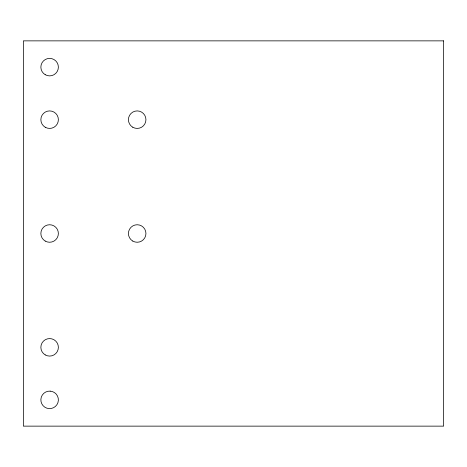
<?xml version="1.0" encoding="UTF-8"?>
<svg xmlns="http://www.w3.org/2000/svg" width="467" height="467" viewBox="0 0 467 467"><rect width="100%" height="100%" fill="white"/><g stroke="black" fill="none" stroke-linecap="round" stroke-linejoin="round"><path stroke-width="0.7" d="M50.185 391.13L47.908 391.282A8.756 8.756 0 0 0 49.053 408.607L51.329 408.456A8.756 8.756 0 0 0 50.185 391.13M443.65 40.862L23.35 40.862L23.35 426.137L443.65 426.137L443.65 40.862M45.241 127.252A8.756 8.756 0 0 0 58.375 119.669A8.756 8.756 0 0 0 45.241 112.086A8.756 8.756 0 0 0 45.241 127.252M45.241 74.714A8.756 8.756 0 0 0 58.375 67.131A8.756 8.756 0 0 0 45.241 59.548A8.756 8.756 0 0 0 45.241 74.714M45.241 354.914A8.756 8.756 0 0 0 58.375 347.331A8.756 8.756 0 0 0 45.241 339.748A8.756 8.756 0 0 0 45.241 354.914M45.241 241.083A8.756 8.756 0 0 0 58.375 233.5A8.756 8.756 0 0 0 45.241 225.917A8.756 8.756 0 0 0 45.241 241.083M132.803 241.083A8.756 8.756 0 0 0 145.938 233.5A8.756 8.756 0 0 0 132.803 225.917A8.756 8.756 0 0 0 132.803 241.083M132.803 127.252A8.756 8.756 0 0 0 145.938 119.669A8.756 8.756 0 0 0 132.803 112.086A8.756 8.756 0 0 0 132.803 127.252"/></g></svg>
